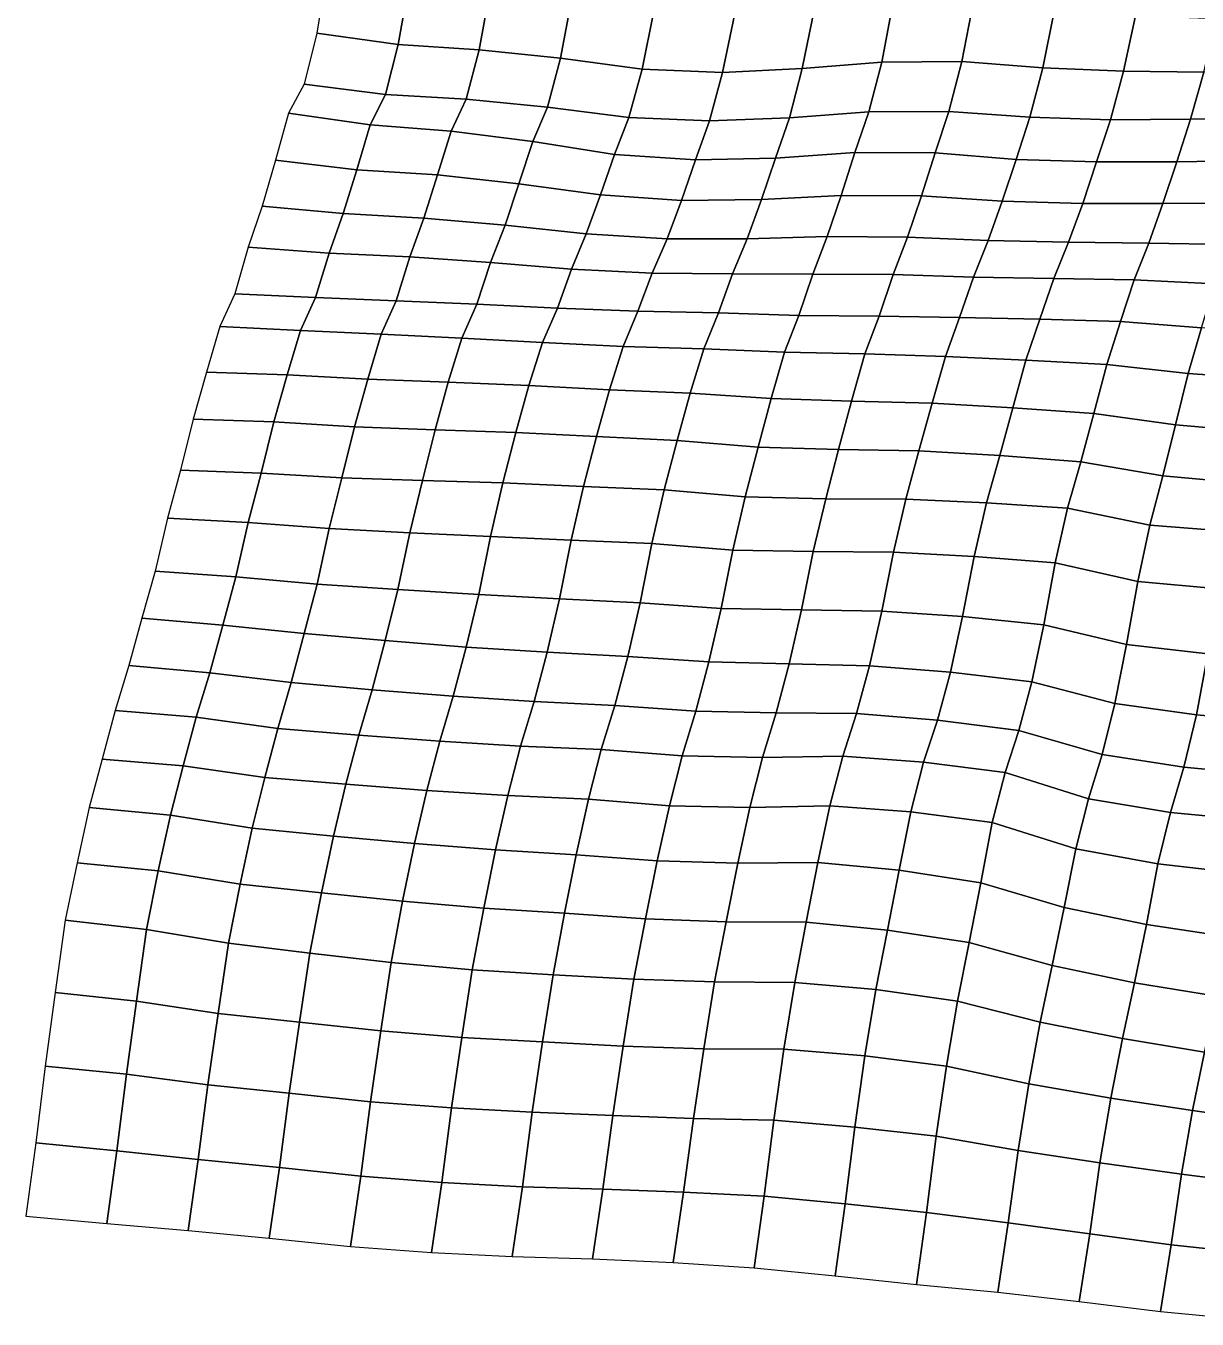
# Model space of a CAD drawing. Header units: metres. Extents: x -7.8 to 5.5, y -4.8 to 2.7.
# Drawn here: x -7.759 to -5.636, y -4.308 to -1.964 of the extents above; entities that cross this region are included whole.
import ezdxf

# ---------------------------------------------------------------- set-up
doc = ezdxf.new("R2010")
doc.units = ezdxf.units.M

msp = doc.modelspace()

# ---------------------------------------------------------------- linework, layer by layer
at = {"layer": 'C2'}
for points in [[(-7.21252, -1.85777, -9.51152), (-7.23218, -1.9771, -9.42166), (-7.08423, -1.99788, -9.41043), (-7.06406, -1.88262, -9.50394)], [(-7.06406, -1.88262, -9.50394), (-7.08423, -1.99788, -9.41043), (-6.93766, -2.00757, -9.38924), (-6.91719, -1.89473, -9.48492)], [(-6.91719, -1.89473, -9.48492), (-6.93766, -2.00757, -9.38924), (-6.79038, -2.02297, -9.37318), (-6.76953, -1.91321, -9.47162)], [(-6.76953, -1.91321, -9.47162), (-6.79038, -2.02297, -9.37318), (-6.64254, -2.04288, -9.36116), (-6.62116, -1.93729, -9.46335)], [(-6.33064, -1.93579, -9.40224), (-6.35199, -2.04161, -9.30025), (-6.20812, -2.02976, -9.25973), (-6.18718, -1.92066, -9.35876)], [(-6.18718, -1.92066, -9.35876), (-6.20812, -2.02976, -9.25973), (-6.06291, -2.02858, -9.22878), (-6.04192, -1.91991, -9.32821)], [(-6.04192, -1.91991, -9.32821), (-6.06291, -2.02858, -9.22878), (-5.91613, -2.04002, -9.20917), (-5.89465, -1.9352, -9.31205)], [(-6.62116, -1.93729, -9.46335), (-6.64254, -2.04288, -9.36116), (-6.49647, -2.04861, -9.33642), (-6.4749, -1.94456, -9.43999)], [(-6.4749, -1.94456, -9.43999), (-6.49647, -2.04861, -9.33642), (-6.35199, -2.04161, -9.30025), (-6.33064, -1.93579, -9.40224)], [(-5.89465, -1.9352, -9.31205), (-5.91613, -2.04002, -9.20917), (-5.76996, -2.04653, -9.18512), (-5.74795, -1.94599, -9.29185)], [(-5.74795, -1.94599, -9.29185), (-5.76996, -2.04653, -9.18512), (-5.62442, -2.04798, -9.15654), (-5.60195, -1.95117, -9.26661)], [(-7.23218, -1.9771, -9.42166), (-7.25516, -2.06984, -9.30794), (-7.10747, -2.08853, -9.29483), (-7.08423, -1.99788, -9.41043)], [(-7.08423, -1.99788, -9.41043), (-7.10747, -2.08853, -9.29483), (-6.96108, -2.09679, -9.27236), (-6.93766, -2.00757, -9.38924)], [(-6.93766, -2.00757, -9.38924), (-6.96108, -2.09679, -9.27236), (-6.81391, -2.11132, -9.25551), (-6.79038, -2.02297, -9.37318)], [(-6.79038, -2.02297, -9.37318), (-6.81391, -2.11132, -9.25551), (-6.66619, -2.13024, -9.24261), (-6.64254, -2.04288, -9.36116)], [(-6.35199, -2.04161, -9.30025), (-6.37538, -2.13105, -9.18357), (-6.23143, -2.11986, -9.14364), (-6.20812, -2.02976, -9.25973)], [(-6.20812, -2.02976, -9.25973), (-6.23143, -2.11986, -9.14364), (-6.08616, -2.11923, -9.11319), (-6.06291, -2.02858, -9.22878)], [(-6.06291, -2.02858, -9.22878), (-6.08616, -2.11923, -9.11319), (-5.93948, -2.1298, -9.09279), (-5.91613, -2.04002, -9.20917)], [(-6.64254, -2.04288, -9.36116), (-6.66619, -2.13024, -9.24261), (-6.52005, -2.13652, -9.21836), (-6.49647, -2.04861, -9.33642)], [(-6.49647, -2.04861, -9.33642), (-6.52005, -2.13652, -9.21836), (-6.37538, -2.13105, -9.18357), (-6.35199, -2.04161, -9.30025)], [(-5.91613, -2.04002, -9.20917), (-5.93948, -2.1298, -9.09279), (-5.79357, -2.13421, -9.06686), (-5.76996, -2.04653, -9.18512)], [(-5.76996, -2.04653, -9.18512), (-5.79357, -2.13421, -9.06686), (-5.64833, -2.13335, -9.03621), (-5.62442, -2.04798, -9.15654)], [(-5.62442, -2.04798, -9.15654), (-5.64833, -2.13335, -9.03621), (-5.50337, -2.13019, -9.00349), (-5.47918, -2.04712, -9.12589)], [(-7.25516, -2.06984, -9.30794), (-7.28316, -2.12248, -9.15822), (-7.13515, -2.1437, -9.14739), (-7.10747, -2.08853, -9.29483)], [(-7.10747, -2.08853, -9.29483), (-7.13515, -2.1437, -9.14739), (-6.98839, -2.15493, -9.12758), (-6.96108, -2.09679, -9.27236)], [(-6.96108, -2.09679, -9.27236), (-6.98839, -2.15493, -9.12758), (-6.8407, -2.17363, -9.11448), (-6.81391, -2.11132, -9.25551)], [(-7.28316, -2.12248, -9.15822), (-7.3071, -2.20752, -9.0376), (-7.15958, -2.2249, -9.02331), (-7.13515, -2.1437, -9.14739)], [(-6.81391, -2.11132, -9.25551), (-6.8407, -2.17363, -9.11448), (-6.69241, -2.19716, -9.10571), (-6.66619, -2.13024, -9.24261)], [(-6.66619, -2.13024, -9.24261), (-6.69241, -2.19716, -9.10571), (-6.54584, -2.20685, -9.08452), (-6.52005, -2.13652, -9.21836)], [(-6.52005, -2.13652, -9.21836), (-6.54584, -2.20685, -9.08452), (-6.40084, -2.20401, -9.05209), (-6.37538, -2.13105, -9.18357)], [(-6.37538, -2.13105, -9.18357), (-6.40084, -2.20401, -9.05209), (-6.25676, -2.19382, -9.01306), (-6.23143, -2.11986, -9.14364)], [(-6.23143, -2.11986, -9.14364), (-6.25676, -2.19382, -9.01306), (-6.11132, -2.1945, -8.98379), (-6.08616, -2.11923, -9.11319)], [(-6.08616, -2.11923, -9.11319), (-6.11132, -2.1945, -8.98379), (-5.96451, -2.20616, -8.96437), (-5.93948, -2.1298, -9.09279)], [(-5.93948, -2.1298, -9.09279), (-5.96451, -2.20616, -8.96437), (-5.81858, -2.2108, -8.93865), (-5.79357, -2.13421, -9.06686)], [(-5.64833, -2.13335, -9.03621), (-5.67326, -2.21049, -8.90849), (-5.52818, -2.20832, -8.87665), (-5.50337, -2.13019, -9.00349)], [(-7.13515, -2.1437, -9.14739), (-7.15958, -2.2249, -9.02331), (-7.01304, -2.23437, -9.00193), (-6.98839, -2.15493, -9.12758)], [(-6.98839, -2.15493, -9.12758), (-7.01304, -2.23437, -9.00193), (-6.86568, -2.25043, -8.98646), (-6.8407, -2.17363, -9.11448)], [(-5.79357, -2.13421, -9.06686), (-5.81858, -2.2108, -8.93865), (-5.67326, -2.21049, -8.90849), (-5.64833, -2.13335, -9.03621)], [(-6.8407, -2.17363, -9.11448), (-6.86568, -2.25043, -8.98646), (-6.71781, -2.27056, -8.97464), (-6.69241, -2.19716, -9.10571)], [(-6.69241, -2.19716, -9.10571), (-6.71781, -2.27056, -8.97464), (-6.57121, -2.28047, -8.95364), (-6.54584, -2.20685, -9.08452)], [(-6.40084, -2.20401, -9.05209), (-6.42602, -2.27917, -8.9226), (-6.28164, -2.27139, -8.88573), (-6.25676, -2.19382, -9.01306)], [(-6.25676, -2.19382, -9.01306), (-6.28164, -2.27139, -8.88573), (-6.13618, -2.2723, -8.85665), (-6.11132, -2.1945, -8.98379)], [(-6.11132, -2.1945, -8.98379), (-6.13618, -2.2723, -8.85665), (-5.98961, -2.28198, -8.83546), (-5.96451, -2.20616, -8.96437)], [(-7.3071, -2.20752, -9.0376), (-7.33121, -2.29125, -8.91579), (-7.18421, -2.30446, -8.89776), (-7.15958, -2.2249, -9.02331)], [(-7.15958, -2.2249, -9.02331), (-7.18421, -2.30446, -8.89776), (-7.0378, -2.31294, -8.87548), (-7.01304, -2.23437, -9.00193)], [(-6.54584, -2.20685, -9.08452), (-6.57121, -2.28047, -8.95364), (-6.42602, -2.27917, -8.9226), (-6.40084, -2.20401, -9.05209)], [(-5.96451, -2.20616, -8.96437), (-5.98961, -2.28198, -8.83546), (-5.84376, -2.28596, -8.80915), (-5.81858, -2.2108, -8.93865)], [(-5.81858, -2.2108, -8.93865), (-5.84376, -2.28596, -8.80915), (-5.69839, -2.28609, -8.77938), (-5.67326, -2.21049, -8.90849)], [(-5.67326, -2.21049, -8.90849), (-5.69839, -2.28609, -8.77938), (-5.55314, -2.28524, -8.74873), (-5.52818, -2.20832, -8.87665)], [(-7.01304, -2.23437, -9.00193), (-7.0378, -2.31294, -8.87548), (-6.89086, -2.32559, -8.85696), (-6.86568, -2.25043, -8.98646)], [(-6.86568, -2.25043, -8.98646), (-6.89086, -2.32559, -8.85696), (-6.74355, -2.34122, -8.84109), (-6.71781, -2.27056, -8.97464)], [(-6.71781, -2.27056, -8.97464), (-6.74355, -2.34122, -8.84109), (-6.59711, -2.34992, -8.81902), (-6.57121, -2.28047, -8.95364)], [(-6.42602, -2.27917, -8.9226), (-6.4517, -2.35038, -8.78955), (-6.30691, -2.3459, -8.75564), (-6.28164, -2.27139, -8.88573)], [(-6.28164, -2.27139, -8.88573), (-6.30691, -2.3459, -8.75564), (-6.16143, -2.34691, -8.72666), (-6.13618, -2.2723, -8.85665)], [(-6.13618, -2.2723, -8.85665), (-6.16143, -2.34691, -8.72666), (-6.01526, -2.35341, -8.70261), (-5.98961, -2.28198, -8.83546)], [(-7.33121, -2.29125, -8.91579), (-7.35651, -2.36554, -8.7855), (-7.20986, -2.37588, -8.76491), (-7.18421, -2.30446, -8.89776)], [(-6.57121, -2.28047, -8.95364), (-6.59711, -2.34992, -8.81902), (-6.4517, -2.35038, -8.78955), (-6.42602, -2.27917, -8.9226)], [(-5.98961, -2.28198, -8.83546), (-6.01526, -2.35341, -8.70261), (-5.86952, -2.35651, -8.67551), (-5.84376, -2.28596, -8.80915)], [(-5.84376, -2.28596, -8.80915), (-5.86952, -2.35651, -8.67551), (-5.72401, -2.35774, -8.64673), (-5.69839, -2.28609, -8.77938)], [(-5.69839, -2.28609, -8.77938), (-5.72401, -2.35774, -8.64673), (-5.57832, -2.3604, -8.61923), (-5.55314, -2.28524, -8.74873)], [(-7.18421, -2.30446, -8.89776), (-7.20986, -2.37588, -8.76491), (-7.06361, -2.38305, -8.74145), (-7.0378, -2.31294, -8.87548)], [(-7.0378, -2.31294, -8.87548), (-7.06361, -2.38305, -8.74145), (-6.91698, -2.39329, -8.72075), (-6.89086, -2.32559, -8.85696)], [(-6.89086, -2.32559, -8.85696), (-6.91698, -2.39329, -8.72075), (-6.77012, -2.40528, -8.70164), (-6.74355, -2.34122, -8.84109)], [(-6.74355, -2.34122, -8.84109), (-6.77012, -2.40528, -8.70164), (-6.62391, -2.41212, -8.67788), (-6.59711, -2.34992, -8.81902)], [(-7.35651, -2.36554, -8.7855), (-7.38053, -2.44992, -8.66429), (-7.23437, -2.45643, -8.64024), (-7.20986, -2.37588, -8.76491)], [(-6.59711, -2.34992, -8.81902), (-6.62391, -2.41212, -8.67788), (-6.47834, -2.41389, -8.6496), (-6.4517, -2.35038, -8.78955)], [(-6.4517, -2.35038, -8.78955), (-6.47834, -2.41389, -8.6496), (-6.33298, -2.41392, -8.61973), (-6.30691, -2.3459, -8.75564)], [(-6.30691, -2.3459, -8.75564), (-6.33298, -2.41392, -8.61973), (-6.18749, -2.41504, -8.59085), (-6.16143, -2.34691, -8.72666)], [(-6.16143, -2.34691, -8.72666), (-6.18749, -2.41504, -8.59085), (-6.04155, -2.41967, -8.56513), (-6.01526, -2.35341, -8.70261)], [(-6.01526, -2.35341, -8.70261), (-6.04155, -2.41967, -8.56513), (-5.89588, -2.42222, -8.53753), (-5.86952, -2.35651, -8.67551)], [(-5.86952, -2.35651, -8.67551), (-5.89588, -2.42222, -8.53753), (-5.75028, -2.42422, -8.50944), (-5.72401, -2.35774, -8.64673)], [(-5.72401, -2.35774, -8.64673), (-5.75028, -2.42422, -8.50944), (-5.60401, -2.43149, -8.48608), (-5.57832, -2.3604, -8.61923)], [(-7.20986, -2.37588, -8.76491), (-7.23437, -2.45643, -8.64024), (-7.08828, -2.46227, -8.6156), (-7.06361, -2.38305, -8.74145)], [(-7.06361, -2.38305, -8.74145), (-7.08828, -2.46227, -8.6156), (-6.94213, -2.46867, -8.59145), (-6.91698, -2.39329, -8.72075)], [(-6.91698, -2.39329, -8.72075), (-6.94213, -2.46867, -8.59145), (-6.79589, -2.47572, -8.5679), (-6.77012, -2.40528, -8.70164)], [(-6.77012, -2.40528, -8.70164), (-6.79589, -2.47572, -8.5679), (-6.64984, -2.48134, -8.54306), (-6.62391, -2.41212, -8.67788)], [(-6.62391, -2.41212, -8.67788), (-6.64984, -2.48134, -8.54306), (-6.5041, -2.48444, -8.51596), (-6.47834, -2.41389, -8.6496)], [(-6.47834, -2.41389, -8.6496), (-6.5041, -2.48444, -8.51596), (-6.35819, -2.48886, -8.49004), (-6.33298, -2.41392, -8.61973)], [(-6.33298, -2.41392, -8.61973), (-6.35819, -2.48886, -8.49004), (-6.21265, -2.49031, -8.46145), (-6.18749, -2.41504, -8.59085)], [(-6.18749, -2.41504, -8.59085), (-6.21265, -2.49031, -8.46145), (-6.067, -2.49275, -8.43376), (-6.04155, -2.41967, -8.56513)], [(-6.04155, -2.41967, -8.56513), (-6.067, -2.49275, -8.43376), (-5.92124, -2.49595, -8.40675), (-5.89588, -2.42222, -8.53753)], [(-5.89588, -2.42222, -8.53753), (-5.92124, -2.49595, -8.40675), (-5.77536, -2.50015, -8.38063), (-5.75028, -2.42422, -8.50944)], [(-5.75028, -2.42422, -8.50944), (-5.77536, -2.50015, -8.38063), (-5.62858, -2.5116, -8.36102), (-5.60401, -2.43149, -8.48608)], [(-7.38053, -2.44992, -8.66429), (-7.40768, -2.50938, -8.52069), (-7.26146, -2.51632, -8.49703), (-7.23437, -2.45643, -8.64024)], [(-7.23437, -2.45643, -8.64024), (-7.26146, -2.51632, -8.49703), (-7.11524, -2.52326, -8.47338), (-7.08828, -2.46227, -8.6156)], [(-7.08828, -2.46227, -8.6156), (-7.11524, -2.52326, -8.47338), (-6.969, -2.53031, -8.44983), (-6.94213, -2.46867, -8.59145)], [(-6.94213, -2.46867, -8.59145), (-6.969, -2.53031, -8.44983), (-6.82267, -2.53814, -8.42696), (-6.79589, -2.47572, -8.5679)], [(-6.79589, -2.47572, -8.5679), (-6.82267, -2.53814, -8.42696), (-6.67643, -2.54519, -8.40341), (-6.64984, -2.48134, -8.54306)], [(-6.64984, -2.48134, -8.54306), (-6.67643, -2.54519, -8.40341), (-6.5305, -2.54982, -8.37768), (-6.5041, -2.48444, -8.51596)], [(-6.5041, -2.48444, -8.51596), (-6.5305, -2.54982, -8.37768), (-6.38442, -2.55567, -8.35304), (-6.35819, -2.48886, -8.49004)], [(-6.35819, -2.48886, -8.49004), (-6.38442, -2.55567, -8.35304), (-6.23866, -2.55888, -8.32604), (-6.21265, -2.49031, -8.46145)], [(-6.21265, -2.49031, -8.46145), (-6.23866, -2.55888, -8.32604), (-6.09274, -2.5634, -8.30021), (-6.067, -2.49275, -8.43376)], [(-6.067, -2.49275, -8.43376), (-6.09274, -2.5634, -8.30021), (-5.94656, -2.57002, -8.27626), (-5.92124, -2.49595, -8.40675)], [(-5.92124, -2.49595, -8.40675), (-5.94656, -2.57002, -8.27626), (-5.80022, -2.57795, -8.2535), (-5.77536, -2.50015, -8.38063)], [(-5.77536, -2.50015, -8.38063), (-5.80022, -2.57795, -8.2535), (-5.65283, -2.59423, -8.23823), (-5.62858, -2.5116, -8.36102)], [(-7.40768, -2.50938, -8.52069), (-7.43197, -2.59168, -8.3976), (-7.28595, -2.59697, -8.37247), (-7.26146, -2.51632, -8.49703)], [(-7.26146, -2.51632, -8.49703), (-7.28595, -2.59697, -8.37247), (-7.13965, -2.60457, -8.3494), (-7.11524, -2.52326, -8.47338)], [(-7.11524, -2.52326, -8.47338), (-7.13965, -2.60457, -8.3494), (-6.99359, -2.6102, -8.32457), (-6.969, -2.53031, -8.44983)], [(-6.969, -2.53031, -8.44983), (-6.99359, -2.6102, -8.32457), (-6.84751, -2.61604, -8.29993), (-6.82267, -2.53814, -8.42696)], [(-5.62858, -2.5116, -8.36102), (-5.65283, -2.59423, -8.23823), (-5.50615, -2.6048, -8.21783), (-5.48242, -2.51799, -8.33687)], [(-6.82267, -2.53814, -8.42696), (-6.84751, -2.61604, -8.29993), (-6.7012, -2.62365, -8.27687), (-6.67643, -2.54519, -8.40341)], [(-6.67643, -2.54519, -8.40341), (-6.7012, -2.62365, -8.27687), (-6.55504, -2.63015, -8.25282), (-6.5305, -2.54982, -8.37768)], [(-6.5305, -2.54982, -8.37768), (-6.55504, -2.63015, -8.25282), (-6.40848, -2.63973, -8.23153), (-6.38442, -2.55567, -8.35304)], [(-6.38442, -2.55567, -8.35304), (-6.40848, -2.63973, -8.23153), (-6.26258, -2.64415, -8.20561), (-6.23866, -2.55888, -8.32604)], [(-6.23866, -2.55888, -8.32604), (-6.26258, -2.64415, -8.20561), (-6.11674, -2.64801, -8.17919), (-6.09274, -2.5634, -8.30021)], [(-6.09274, -2.5634, -8.30021), (-6.11674, -2.64801, -8.17919), (-5.97035, -2.65627, -8.15672), (-5.94656, -2.57002, -8.27626)], [(-5.94656, -2.57002, -8.27626), (-5.97035, -2.65627, -8.15672), (-5.82369, -2.66673, -8.13623), (-5.80022, -2.57795, -8.2535)], [(-5.80022, -2.57795, -8.2535), (-5.82369, -2.66673, -8.13623), (-5.67574, -2.68752, -8.125), (-5.65283, -2.59423, -8.23823)], [(-7.43197, -2.59168, -8.3976), (-7.45589, -2.67695, -8.27717), (-7.30988, -2.68213, -8.25194), (-7.28595, -2.59697, -8.37247)], [(-7.28595, -2.59697, -8.37247), (-7.30988, -2.68213, -8.25194), (-7.16344, -2.69083, -8.22986), (-7.13965, -2.60457, -8.3494)], [(-5.65283, -2.59423, -8.23823), (-5.67574, -2.68752, -8.125), (-5.5288, -2.70017, -8.10647), (-5.50615, -2.6048, -8.21783)], [(-7.13965, -2.60457, -8.3494), (-7.16344, -2.69083, -8.22986), (-7.01743, -2.69613, -8.20473), (-6.99359, -2.6102, -8.32457)], [(-6.99359, -2.6102, -8.32457), (-7.01743, -2.69613, -8.20473), (-6.87145, -2.70109, -8.1793), (-6.84751, -2.61604, -8.29993)], [(-6.84751, -2.61604, -8.29993), (-6.87145, -2.70109, -8.1793), (-6.72516, -2.70858, -8.15614), (-6.7012, -2.62365, -8.27687)], [(-6.7012, -2.62365, -8.27687), (-6.72516, -2.70858, -8.15614), (-6.57893, -2.71564, -8.13259), (-6.55504, -2.63015, -8.25282)], [(-6.55504, -2.63015, -8.25282), (-6.57893, -2.71564, -8.13259), (-6.43207, -2.72763, -8.11347), (-6.40848, -2.63973, -8.23153)], [(-6.40848, -2.63973, -8.23153), (-6.43207, -2.72763, -8.11347), (-6.28617, -2.73205, -8.08755), (-6.26258, -2.64415, -8.20561)], [(-6.26258, -2.64415, -8.20561), (-6.28617, -2.73205, -8.08755), (-6.14054, -2.73427, -8.05965), (-6.11674, -2.64801, -8.17919)], [(-6.11674, -2.64801, -8.17919), (-6.14054, -2.73427, -8.05965), (-5.99413, -2.74264, -8.03728), (-5.97035, -2.65627, -8.15672)], [(-5.97035, -2.65627, -8.15672), (-5.99413, -2.74264, -8.03728), (-5.84731, -2.75442, -8.01797), (-5.82369, -2.66673, -8.13623)], [(-5.82369, -2.66673, -8.13623), (-5.84731, -2.75442, -8.01797), (-5.69875, -2.78004, -8.01108), (-5.67574, -2.68752, -8.125)], [(-7.45589, -2.67695, -8.27717), (-7.47886, -2.76979, -8.16355), (-7.33287, -2.77487, -8.13822), (-7.30988, -2.68213, -8.25194)], [(-7.30988, -2.68213, -8.25194), (-7.33287, -2.77487, -8.13822), (-7.18643, -2.78357, -8.11614), (-7.16344, -2.69083, -8.22986)], [(-7.16344, -2.69083, -8.22986), (-7.18643, -2.78357, -8.11614), (-7.04047, -2.78843, -8.09061), (-7.01743, -2.69613, -8.20473)], [(-5.67574, -2.68752, -8.125), (-5.69875, -2.78004, -8.01108), (-5.55175, -2.79324, -7.99304), (-5.5288, -2.70017, -8.10647)], [(-7.01743, -2.69613, -8.20473), (-7.04047, -2.78843, -8.09061), (-6.89457, -2.79273, -8.06459), (-6.87145, -2.70109, -8.1793)], [(-6.87145, -2.70109, -8.1793), (-6.89457, -2.79273, -8.06459), (-6.74846, -2.7988, -8.04015), (-6.72516, -2.70858, -8.15614)], [(-6.72516, -2.70858, -8.15614), (-6.74846, -2.7988, -8.04015), (-6.60235, -2.80486, -8.01571), (-6.57893, -2.71564, -8.13259)], [(-6.57893, -2.71564, -8.13259), (-6.60235, -2.80486, -8.01571), (-6.45536, -2.81795, -7.99758), (-6.43207, -2.72763, -8.11347)], [(-6.43207, -2.72763, -8.11347), (-6.45536, -2.81795, -7.99758), (-6.3096, -2.82116, -7.97057), (-6.28617, -2.73205, -8.08755)], [(-6.28617, -2.73205, -8.08755), (-6.3096, -2.82116, -7.97057), (-6.16416, -2.82184, -7.9413), (-6.14054, -2.73427, -8.05965)], [(-6.14054, -2.73427, -8.05965), (-6.16416, -2.82184, -7.9413), (-6.01797, -2.82857, -7.91745), (-5.99413, -2.74264, -8.03728)], [(-5.99413, -2.74264, -8.03728), (-6.01797, -2.82857, -7.91745), (-5.87136, -2.83859, -7.89655), (-5.84731, -2.75442, -8.01797)], [(-5.84731, -2.75442, -8.01797), (-5.87136, -2.83859, -7.89655), (-5.72217, -2.86926, -7.8942), (-5.69875, -2.78004, -8.01108)], [(-7.47886, -2.76979, -8.16355), (-7.50258, -2.8566, -8.0445), (-7.35625, -2.86442, -8.02163), (-7.33287, -2.77487, -8.13822)], [(-7.33287, -2.77487, -8.13822), (-7.35625, -2.86442, -8.02163), (-7.20953, -2.87532, -8.00153), (-7.18643, -2.78357, -8.11614)], [(-7.18643, -2.78357, -8.11614), (-7.20953, -2.87532, -8.00153), (-7.06323, -2.88292, -7.97847), (-7.04047, -2.78843, -8.09061)], [(-7.04047, -2.78843, -8.09061), (-7.06323, -2.88292, -7.97847), (-6.91702, -2.88975, -7.95472), (-6.89457, -2.79273, -8.06459)], [(-5.69875, -2.78004, -8.01108), (-5.72217, -2.86926, -7.8942), (-5.57537, -2.88082, -7.87469), (-5.55175, -2.79324, -7.99304)], [(-6.89457, -2.79273, -8.06459), (-6.91702, -2.88975, -7.95472), (-6.77084, -2.89637, -7.93077), (-6.74846, -2.7988, -8.04015)], [(-6.74846, -2.7988, -8.04015), (-6.77084, -2.89637, -7.93077), (-6.62471, -2.90254, -7.90642), (-6.60235, -2.80486, -8.01571)], [(-6.60235, -2.80486, -8.01571), (-6.62471, -2.90254, -7.90642), (-6.47783, -2.91476, -7.8875), (-6.45536, -2.81795, -7.99758)], [(-6.45536, -2.81795, -7.99758), (-6.47783, -2.91476, -7.8875), (-6.33217, -2.9172, -7.85981), (-6.3096, -2.82116, -7.97057)], [(-6.3096, -2.82116, -7.97057), (-6.33217, -2.9172, -7.85981), (-6.18668, -2.91832, -7.83093), (-6.16416, -2.82184, -7.9413)], [(-6.16416, -2.82184, -7.9413), (-6.18668, -2.91832, -7.83093), (-6.04039, -2.92581, -7.80777), (-6.01797, -2.82857, -7.91745)], [(-6.01797, -2.82857, -7.91745), (-6.04039, -2.92581, -7.80777), (-5.89359, -2.93737, -7.78825), (-5.87136, -2.83859, -7.89655)], [(-7.50258, -2.8566, -8.0445), (-7.52514, -2.95274, -7.93383), (-7.37855, -2.96265, -7.91284), (-7.35625, -2.86442, -8.02163)], [(-5.87136, -2.83859, -7.89655), (-5.89359, -2.93737, -7.78825), (-5.74399, -2.97133, -7.78886), (-5.72217, -2.86926, -7.8942)], [(-7.35625, -2.86442, -8.02163), (-7.37855, -2.96265, -7.91284), (-7.23154, -2.97586, -7.89481), (-7.20953, -2.87532, -8.00153)], [(-7.20953, -2.87532, -8.00153), (-7.23154, -2.97586, -7.89481), (-7.08496, -2.98566, -7.87372), (-7.06323, -2.88292, -7.97847)], [(-7.06323, -2.88292, -7.97847), (-7.08496, -2.98566, -7.87372), (-6.93849, -2.99458, -7.85184), (-6.91702, -2.88975, -7.95472)], [(-5.72217, -2.86926, -7.8942), (-5.74399, -2.97133, -7.78886), (-5.597, -2.98443, -7.77072), (-5.57537, -2.88082, -7.87469)], [(-6.91702, -2.88975, -7.95472), (-6.93849, -2.99458, -7.85184), (-6.79213, -3.00262, -7.82917), (-6.77084, -2.89637, -7.93077)], [(-6.77084, -2.89637, -7.93077), (-6.79213, -3.00262, -7.82917), (-6.6459, -3.00967, -7.80562), (-6.62471, -2.90254, -7.90642)], [(-6.62471, -2.90254, -7.90642), (-6.6459, -3.00967, -7.80562), (-6.49922, -3.02024, -7.78522), (-6.47783, -2.91476, -7.8875)], [(-6.47783, -2.91476, -7.8875), (-6.49922, -3.02024, -7.78522), (-6.35354, -3.0229, -7.75772), (-6.33217, -2.9172, -7.85981)], [(-6.33217, -2.9172, -7.85981), (-6.35354, -3.0229, -7.75772), (-6.2079, -3.02512, -7.72982), (-6.18668, -2.91832, -7.83093)], [(-6.18668, -2.91832, -7.83093), (-6.2079, -3.02512, -7.72982), (-6.06134, -3.03481, -7.70864), (-6.04039, -2.92581, -7.80777)], [(-6.04039, -2.92581, -7.80777), (-6.06134, -3.03481, -7.70864), (-5.9141, -3.04988, -7.69228), (-5.89359, -2.93737, -7.78825)], [(-7.52514, -2.95274, -7.93383), (-7.5491, -3.03768, -7.81311), (-7.40217, -3.05023, -7.79448), (-7.37855, -2.96265, -7.91284)], [(-5.89359, -2.93737, -7.78825), (-5.9141, -3.04988, -7.69228), (-5.76427, -3.08572, -7.69456), (-5.74399, -2.97133, -7.78886)], [(-7.37855, -2.96265, -7.91284), (-7.40217, -3.05023, -7.79448), (-7.25487, -3.06585, -7.77862), (-7.23154, -2.97586, -7.89481)], [(-7.23154, -2.97586, -7.89481), (-7.25487, -3.06585, -7.77862), (-7.10794, -3.0784, -7.76), (-7.08496, -2.98566, -7.87372)], [(-5.74399, -2.97133, -7.78886), (-5.76427, -3.08572, -7.69456), (-5.61681, -3.10255, -7.67978), (-5.597, -2.98443, -7.77072)], [(-7.08496, -2.98566, -7.87372), (-7.10794, -3.0784, -7.76), (-6.9611, -3.09028, -7.74078), (-6.93849, -2.99458, -7.85184)], [(-6.93849, -2.99458, -7.85184), (-6.9611, -3.09028, -7.74078), (-6.81458, -3.09964, -7.71929), (-6.79213, -3.00262, -7.82917)], [(-6.79213, -3.00262, -7.82917), (-6.81458, -3.09964, -7.71929), (-6.6683, -3.10702, -7.69603), (-6.6459, -3.00967, -7.80562)], [(-6.6459, -3.00967, -7.80562), (-6.6683, -3.10702, -7.69603), (-6.5217, -3.11704, -7.67514), (-6.49922, -3.02024, -7.78522)], [(-6.49922, -3.02024, -7.78522), (-6.5217, -3.11704, -7.67514), (-6.37593, -3.12036, -7.64823), (-6.35354, -3.0229, -7.75772)], [(-6.35354, -3.0229, -7.75772), (-6.37593, -3.12036, -7.64823), (-6.2301, -3.12412, -7.62172), (-6.2079, -3.02512, -7.72982)], [(-7.5491, -3.03768, -7.81311), (-7.57295, -3.1235, -7.69317), (-7.42594, -3.1367, -7.67514), (-7.40217, -3.05023, -7.79448)], [(-6.2079, -3.02512, -7.72982), (-6.2301, -3.12412, -7.62172), (-6.08329, -3.13578, -7.60231), (-6.06134, -3.03481, -7.70864)], [(-6.06134, -3.03481, -7.70864), (-6.08329, -3.13578, -7.60231), (-5.93575, -3.15327, -7.58812), (-5.9141, -3.04988, -7.69228)], [(-7.40217, -3.05023, -7.79448), (-7.42594, -3.1367, -7.67514), (-7.27839, -3.1543, -7.66105), (-7.25487, -3.06585, -7.77862)], [(-7.25487, -3.06585, -7.77862), (-7.27839, -3.1543, -7.66105), (-7.13139, -3.1674, -7.64292), (-7.10794, -3.0784, -7.76)], [(-5.9141, -3.04988, -7.69228), (-5.93575, -3.15327, -7.58812), (-5.78553, -3.19219, -7.59316), (-5.76427, -3.08572, -7.69456)], [(-7.10794, -3.0784, -7.76), (-7.13139, -3.1674, -7.64292), (-6.98454, -3.17939, -7.6238), (-6.9611, -3.09028, -7.74078)], [(-6.9611, -3.09028, -7.74078), (-6.98454, -3.17939, -7.6238), (-6.83803, -3.18864, -7.60222), (-6.81458, -3.09964, -7.71929)], [(-5.76427, -3.08572, -7.69456), (-5.78553, -3.19219, -7.59316), (-5.63759, -3.21286, -7.58183), (-5.61681, -3.10255, -7.67978)], [(-6.81458, -3.09964, -7.71929), (-6.83803, -3.18864, -7.60222), (-6.69177, -3.19592, -7.57886), (-6.6683, -3.10702, -7.69603)], [(-6.6683, -3.10702, -7.69603), (-6.69177, -3.19592, -7.57886), (-6.54509, -3.20649, -7.55846), (-6.5217, -3.11704, -7.67514)], [(-6.5217, -3.11704, -7.67514), (-6.54509, -3.20649, -7.55846), (-6.39941, -3.20914, -7.53096), (-6.37593, -3.12036, -7.64823)], [(-5.61681, -3.10255, -7.67978), (-5.63759, -3.21286, -7.58183), (-5.49055, -3.2264, -7.56409), (-5.47021, -3.11245, -7.65879)], [(-7.57295, -3.1235, -7.69317), (-7.59732, -3.20514, -7.56949), (-7.45042, -3.21747, -7.55067), (-7.42594, -3.1367, -7.67514)], [(-7.42594, -3.1367, -7.67514), (-7.45042, -3.21747, -7.55067), (-7.30256, -3.23748, -7.53875), (-7.27839, -3.1543, -7.66105)], [(-6.37593, -3.12036, -7.64823), (-6.39941, -3.20914, -7.53096), (-6.25384, -3.21081, -7.50258), (-6.2301, -3.12412, -7.62172)], [(-6.2301, -3.12412, -7.62172), (-6.25384, -3.21081, -7.50258), (-6.10704, -3.22237, -7.48306), (-6.08329, -3.13578, -7.60231)], [(-6.08329, -3.13578, -7.60231), (-6.10704, -3.22237, -7.48306), (-5.95934, -3.24118, -7.47006), (-5.93575, -3.15327, -7.58812)], [(-7.27839, -3.1543, -7.66105), (-7.30256, -3.23748, -7.53875), (-7.15568, -3.2497, -7.51983), (-7.13139, -3.1674, -7.64292)], [(-5.93575, -3.15327, -7.58812), (-5.95934, -3.24118, -7.47006), (-5.80854, -3.2847, -7.47924), (-5.78553, -3.19219, -7.59316)], [(-7.13139, -3.1674, -7.64292), (-7.15568, -3.2497, -7.51983), (-7.00893, -3.26093, -7.50002), (-6.98454, -3.17939, -7.6238)], [(-6.98454, -3.17939, -7.6238), (-7.00893, -3.26093, -7.50002), (-6.8625, -3.26952, -7.47785), (-6.83803, -3.18864, -7.60222)], [(-7.59732, -3.20514, -7.56949), (-7.62088, -3.29327, -7.45163), (-7.47401, -3.30537, -7.43261), (-7.45042, -3.21747, -7.55067)], [(-6.83803, -3.18864, -7.60222), (-6.8625, -3.26952, -7.47785), (-6.71634, -3.27591, -7.4537), (-6.69177, -3.19592, -7.57886)], [(-6.69177, -3.19592, -7.57886), (-6.71634, -3.27591, -7.4537), (-6.56953, -3.28758, -7.43429), (-6.54509, -3.20649, -7.55846)], [(-6.54509, -3.20649, -7.55846), (-6.56953, -3.28758, -7.43429), (-6.42385, -3.29024, -7.40679), (-6.39941, -3.20914, -7.53096)], [(-6.39941, -3.20914, -7.53096), (-6.42385, -3.29024, -7.40679), (-6.27876, -3.28806, -7.37495), (-6.25384, -3.21081, -7.50258)], [(-6.25384, -3.21081, -7.50258), (-6.27876, -3.28806, -7.37495), (-6.13205, -3.29896, -7.35485), (-6.10704, -3.22237, -7.48306)], [(-5.78553, -3.19219, -7.59316), (-5.80854, -3.2847, -7.47924), (-5.6603, -3.3078, -7.47008), (-5.63759, -3.21286, -7.58183)], [(-7.45042, -3.21747, -7.55067), (-7.47401, -3.30537, -7.43261), (-7.32602, -3.32649, -7.42168), (-7.30256, -3.23748, -7.53875)], [(-6.10704, -3.22237, -7.48306), (-6.13205, -3.29896, -7.35485), (-5.98436, -3.31766, -7.34174), (-5.95934, -3.24118, -7.47006)], [(-5.63759, -3.21286, -7.58183), (-5.6603, -3.3078, -7.47008), (-5.51319, -3.32188, -7.45283), (-5.49055, -3.2264, -7.56409)], [(-7.30256, -3.23748, -7.53875), (-7.32602, -3.32649, -7.42168), (-7.17912, -3.33881, -7.40285), (-7.15568, -3.2497, -7.51983)], [(-7.15568, -3.2497, -7.51983), (-7.17912, -3.33881, -7.40285), (-7.03238, -3.34993, -7.38295), (-7.00893, -3.26093, -7.50002)], [(-5.95934, -3.24118, -7.47006), (-5.98436, -3.31766, -7.34174), (-5.83305, -3.36525, -7.35457), (-5.80854, -3.2847, -7.47924)], [(-7.00893, -3.26093, -7.50002), (-7.03238, -3.34993, -7.38295), (-6.88587, -3.35918, -7.36136), (-6.8625, -3.26952, -7.47785)], [(-6.8625, -3.26952, -7.47785), (-6.88587, -3.35918, -7.36136), (-6.73964, -3.36612, -7.33771), (-6.71634, -3.27591, -7.4537)], [(-6.71634, -3.27591, -7.4537), (-6.73964, -3.36612, -7.33771), (-6.59282, -3.3779, -7.31839), (-6.56953, -3.28758, -7.43429)], [(-7.62088, -3.29327, -7.45163), (-7.64452, -3.38073, -7.33317), (-7.49742, -3.3947, -7.31583), (-7.47401, -3.30537, -7.43261)], [(-7.47401, -3.30537, -7.43261), (-7.49742, -3.3947, -7.31583), (-7.34914, -3.41813, -7.30697), (-7.32602, -3.32649, -7.42168)], [(-6.56953, -3.28758, -7.43429), (-6.59282, -3.3779, -7.31839), (-6.44712, -3.38067, -7.29099), (-6.42385, -3.29024, -7.40679)], [(-6.42385, -3.29024, -7.40679), (-6.44712, -3.38067, -7.29099), (-6.30213, -3.37772, -7.25847), (-6.27876, -3.28806, -7.37495)], [(-6.27876, -3.28806, -7.37495), (-6.30213, -3.37772, -7.25847), (-6.15536, -3.38906, -7.23876), (-6.13205, -3.29896, -7.35485)], [(-6.13205, -3.29896, -7.35485), (-6.15536, -3.38906, -7.23876), (-6.00759, -3.40842, -7.22625), (-5.98436, -3.31766, -7.34174)], [(-5.80854, -3.2847, -7.47924), (-5.83305, -3.36525, -7.35457), (-5.68463, -3.38977, -7.34669), (-5.6603, -3.3078, -7.47008)], [(-7.32602, -3.32649, -7.42168), (-7.34914, -3.41813, -7.30697), (-7.20197, -3.43265, -7.29012), (-7.17912, -3.33881, -7.40285)], [(-5.98436, -3.31766, -7.34174), (-6.00759, -3.40842, -7.22625), (-5.85629, -3.4559, -7.23898), (-5.83305, -3.36525, -7.35457)], [(-5.6603, -3.3078, -7.47008), (-5.68463, -3.38977, -7.34669), (-5.53754, -3.40363, -7.32925), (-5.51319, -3.32188, -7.45283)], [(-7.17912, -3.33881, -7.40285), (-7.20197, -3.43265, -7.29012), (-7.05495, -3.44596, -7.27218), (-7.03238, -3.34993, -7.38295)], [(-7.03238, -3.34993, -7.38295), (-7.05495, -3.44596, -7.27218), (-6.90811, -3.45785, -7.25296), (-6.88587, -3.35918, -7.36136)], [(-6.88587, -3.35918, -7.36136), (-6.90811, -3.45785, -7.25296), (-6.76164, -3.46677, -7.23109), (-6.73964, -3.36612, -7.33771)], [(-6.73964, -3.36612, -7.33771), (-6.76164, -3.46677, -7.23109), (-6.61491, -3.47778, -7.21108), (-6.59282, -3.3779, -7.31839)], [(-5.83305, -3.36525, -7.35457), (-5.85629, -3.4559, -7.23898), (-5.70756, -3.48295, -7.23337), (-5.68463, -3.38977, -7.34669)], [(-7.64452, -3.38073, -7.33317), (-7.66656, -3.48105, -7.22625), (-7.51934, -3.4959, -7.2097), (-7.49742, -3.3947, -7.31583)], [(-7.49742, -3.3947, -7.31583), (-7.51934, -3.4959, -7.2097), (-7.37098, -3.51998, -7.20143), (-7.34914, -3.41813, -7.30697)], [(-6.59282, -3.3779, -7.31839), (-6.61491, -3.47778, -7.21108), (-6.46902, -3.48209, -7.18506), (-6.44712, -3.38067, -7.29099)], [(-6.44712, -3.38067, -7.29099), (-6.46902, -3.48209, -7.18506), (-6.32381, -3.4809, -7.15411), (-6.30213, -3.37772, -7.25847)], [(-6.30213, -3.37772, -7.25847), (-6.32381, -3.4809, -7.15411), (-6.17672, -3.49476, -7.13667), (-6.15536, -3.38906, -7.23876)], [(-6.15536, -3.38906, -7.23876), (-6.17672, -3.49476, -7.13667), (-6.02851, -3.51764, -7.12731), (-6.00759, -3.40842, -7.22625)], [(-5.68463, -3.38977, -7.34669), (-5.70756, -3.48295, -7.23337), (-5.5601, -3.49978, -7.21859), (-5.53754, -3.40363, -7.32925)], [(-7.34914, -3.41813, -7.30697), (-7.37098, -3.51998, -7.20143), (-7.22364, -3.53582, -7.18576), (-7.20197, -3.43265, -7.29012)], [(-6.00759, -3.40842, -7.22625), (-6.02851, -3.51764, -7.12731), (-5.87755, -3.56248, -7.13768), (-5.85629, -3.4559, -7.23898)], [(-7.20197, -3.43265, -7.29012), (-7.22364, -3.53582, -7.18576), (-7.07645, -3.55057, -7.16911), (-7.05495, -3.44596, -7.27218)], [(-7.05495, -3.44596, -7.27218), (-7.07645, -3.55057, -7.16911), (-6.92951, -3.56322, -7.15058), (-6.90811, -3.45785, -7.25296)], [(-6.90811, -3.45785, -7.25296), (-6.92951, -3.56322, -7.15058), (-6.78297, -3.57269, -7.1292), (-6.76164, -3.46677, -7.23109)], [(-6.76164, -3.46677, -7.23109), (-6.78297, -3.57269, -7.1292), (-6.63632, -3.58304, -7.1086), (-6.61491, -3.47778, -7.21108)], [(-5.85629, -3.4559, -7.23898), (-5.87755, -3.56248, -7.13768), (-5.72836, -3.59315, -7.13532), (-5.70756, -3.48295, -7.23337)], [(-7.66656, -3.48105, -7.22625), (-7.68811, -3.58521, -7.12279), (-7.54064, -3.60215, -7.1081), (-7.51934, -3.4959, -7.2097)], [(-6.61491, -3.47778, -7.21108), (-6.63632, -3.58304, -7.1086), (-6.49029, -3.58845, -7.08356), (-6.46902, -3.48209, -7.18506)], [(-6.46902, -3.48209, -7.18506), (-6.49029, -3.58845, -7.08356), (-6.34491, -3.58869, -7.0539), (-6.32381, -3.4809, -7.15411)], [(-6.32381, -3.4809, -7.15411), (-6.34491, -3.58869, -7.0539), (-6.19775, -3.6031, -7.03695), (-6.17672, -3.49476, -7.13667)], [(-5.70756, -3.48295, -7.23337), (-5.72836, -3.59315, -7.13532), (-5.58022, -3.61537, -7.12537), (-5.5601, -3.49978, -7.21859)], [(-7.51934, -3.4959, -7.2097), (-7.54064, -3.60215, -7.1081), (-7.39216, -3.62711, -7.10062), (-7.37098, -3.51998, -7.20143)], [(-6.17672, -3.49476, -7.13667), (-6.19775, -3.6031, -7.03695), (-6.04955, -3.62586, -7.02749), (-6.02851, -3.51764, -7.12731)], [(-7.37098, -3.51998, -7.20143), (-7.39216, -3.62711, -7.10062), (-7.24455, -3.64515, -7.08693), (-7.22364, -3.53582, -7.18576)], [(-7.22364, -3.53582, -7.18576), (-7.24455, -3.64515, -7.08693), (-7.09707, -3.6622, -7.07234), (-7.07645, -3.55057, -7.16911)], [(-6.02851, -3.51764, -7.12731), (-6.04955, -3.62586, -7.02749), (-5.89898, -3.66763, -7.03509), (-5.87755, -3.56248, -7.13768)], [(-7.07645, -3.55057, -7.16911), (-7.09707, -3.6622, -7.07234), (-6.95012, -3.67497, -7.05392), (-6.92951, -3.56322, -7.15058)], [(-6.92951, -3.56322, -7.15058), (-6.95012, -3.67497, -7.05392), (-6.80363, -3.684, -7.03214), (-6.78297, -3.57269, -7.1292)], [(-5.87755, -3.56248, -7.13768), (-5.89898, -3.66763, -7.03509), (-5.74975, -3.69863, -7.03303), (-5.72836, -3.59315, -7.13532)], [(-7.68811, -3.58521, -7.12279), (-7.70627, -3.71651, -7.04367), (-7.559, -3.7318, -7.02751), (-7.54064, -3.60215, -7.1081)], [(-6.78297, -3.57269, -7.1292), (-6.80363, -3.684, -7.03214), (-6.65726, -3.69215, -7.00957), (-6.63632, -3.58304, -7.1086)], [(-6.63632, -3.58304, -7.1086), (-6.65726, -3.69215, -7.00957), (-6.51129, -3.69711, -6.98414), (-6.49029, -3.58845, -7.08356)], [(-7.54064, -3.60215, -7.1081), (-7.559, -3.7318, -7.02751), (-7.41084, -3.75424, -7.01776), (-7.39216, -3.62711, -7.10062)], [(-6.49029, -3.58845, -7.08356), (-6.51129, -3.69711, -6.98414), (-6.36582, -3.69802, -6.95506), (-6.34491, -3.58869, -7.0539)], [(-6.34491, -3.58869, -7.0539), (-6.36582, -3.69802, -6.95506), (-6.21883, -3.71111, -6.93693), (-6.19775, -3.6031, -7.03695)], [(-6.19775, -3.6031, -7.03695), (-6.21883, -3.71111, -6.93693), (-6.07085, -3.73212, -6.9259), (-6.04955, -3.62586, -7.02749)], [(-5.72836, -3.59315, -7.13532), (-5.74975, -3.69863, -7.03303), (-5.60135, -3.72294, -7.02496), (-5.58022, -3.61537, -7.12537)], [(-7.39216, -3.62711, -7.10062), (-7.41084, -3.75424, -7.01776), (-7.26348, -3.7703, -7.00229), (-7.24455, -3.64515, -7.08693)], [(-6.04955, -3.62586, -7.02749), (-6.07085, -3.73212, -6.9259), (-5.92075, -3.77004, -6.93005), (-5.89898, -3.66763, -7.03509)], [(-7.24455, -3.64515, -7.08693), (-7.26348, -3.7703, -7.00229), (-7.11616, -3.78603, -6.98652), (-7.09707, -3.6622, -7.07234)], [(-7.09707, -3.6622, -7.07234), (-7.11616, -3.78603, -6.98652), (-6.96935, -3.7977, -6.96711), (-6.95012, -3.67497, -7.05392)], [(-6.95012, -3.67497, -7.05392), (-6.96935, -3.7977, -6.96711), (-6.82296, -3.80596, -6.94464), (-6.80363, -3.684, -7.03214)], [(-5.89898, -3.66763, -7.03509), (-5.92075, -3.77004, -6.93005), (-5.77173, -3.79939, -6.92651), (-5.74975, -3.69863, -7.03303)], [(-6.80363, -3.684, -7.03214), (-6.82296, -3.80596, -6.94464), (-6.67668, -3.81334, -6.92138), (-6.65726, -3.69215, -7.00957)], [(-6.65726, -3.69215, -7.00957), (-6.67668, -3.81334, -6.92138), (-6.53071, -3.81831, -6.89595), (-6.51129, -3.69711, -6.98414)], [(-6.51129, -3.69711, -6.98414), (-6.53071, -3.81831, -6.89595), (-6.38526, -3.8191, -6.86678), (-6.36582, -3.69802, -6.95506)], [(-6.36582, -3.69802, -6.95506), (-6.38526, -3.8191, -6.86678), (-6.23839, -3.8312, -6.84776), (-6.21883, -3.71111, -6.93693)], [(-5.74975, -3.69863, -7.03303), (-5.77173, -3.79939, -6.92651), (-5.62326, -3.82424, -6.91893), (-5.60135, -3.72294, -7.02496)], [(-7.70627, -3.71651, -7.04367), (-7.72416, -3.85001, -6.96653), (-7.57701, -3.86431, -6.94948), (-7.559, -3.7318, -7.02751)], [(-6.21883, -3.71111, -6.93693), (-6.23839, -3.8312, -6.84776), (-6.09071, -3.84979, -6.83456), (-6.07085, -3.73212, -6.9259)], [(-7.559, -3.7318, -7.02751), (-7.57701, -3.86431, -6.94948), (-7.42921, -3.88389, -6.93717), (-7.41084, -3.75424, -7.01776)], [(-6.07085, -3.73212, -6.9259), (-6.09071, -3.84979, -6.83456), (-5.94132, -3.88211, -6.83368), (-5.92075, -3.77004, -6.93005)], [(-7.41084, -3.75424, -7.01776), (-7.42921, -3.88389, -6.93717), (-7.28197, -3.89896, -6.92081), (-7.26348, -3.7703, -7.00229)], [(-7.26348, -3.7703, -7.00229), (-7.28197, -3.89896, -6.92081), (-7.13468, -3.91447, -6.90485), (-7.11616, -3.78603, -6.98652)], [(-5.92075, -3.77004, -6.93005), (-5.94132, -3.88211, -6.83368), (-5.79273, -3.90795, -6.82698), (-5.77173, -3.79939, -6.92651)], [(-7.11616, -3.78603, -6.98652), (-7.13468, -3.91447, -6.90485), (-6.98793, -3.92559, -6.88494), (-6.96935, -3.7977, -6.96711)], [(-6.96935, -3.7977, -6.96711), (-6.98793, -3.92559, -6.88494), (-6.84163, -3.93319, -6.86188), (-6.82296, -3.80596, -6.94464)], [(-6.82296, -3.80596, -6.94464), (-6.84163, -3.93319, -6.86188), (-6.69552, -3.93926, -6.83744), (-6.67668, -3.81334, -6.92138)], [(-6.67668, -3.81334, -6.92138), (-6.69552, -3.93926, -6.83744), (-6.54948, -3.94477, -6.8125), (-6.53071, -3.81831, -6.89595)], [(-6.53071, -3.81831, -6.89595), (-6.54948, -3.94477, -6.8125), (-6.40373, -3.94787, -6.7854), (-6.38526, -3.8191, -6.86678)], [(-6.38526, -3.8191, -6.86678), (-6.40373, -3.94787, -6.7854), (-6.25683, -3.9603, -6.76667), (-6.23839, -3.8312, -6.84776)], [(-5.77173, -3.79939, -6.92651), (-5.79273, -3.90795, -6.82698), (-5.6446, -3.93016, -6.81704), (-5.62326, -3.82424, -6.91893)], [(-6.23839, -3.8312, -6.84776), (-6.25683, -3.9603, -6.76667), (-6.10939, -3.97692, -6.7517), (-6.09071, -3.84979, -6.83456)], [(-5.62326, -3.82424, -6.91893), (-5.6446, -3.93016, -6.81704), (-5.49659, -3.95139, -6.8062), (-5.47497, -3.84777, -6.91016)], [(-7.72416, -3.85001, -6.96653), (-7.74138, -3.98878, -6.89412), (-7.59424, -4.00308, -6.87707), (-7.57701, -3.86431, -6.94948)], [(-7.57701, -3.86431, -6.94948), (-7.59424, -4.00308, -6.87707), (-7.44692, -4.01881, -6.86131), (-7.42921, -3.88389, -6.93717)], [(-6.09071, -3.84979, -6.83456), (-6.10939, -3.97692, -6.7517), (-5.96081, -4.00275, -6.745), (-5.94132, -3.88211, -6.83368)], [(-7.42921, -3.88389, -6.93717), (-7.44692, -4.01881, -6.86131), (-7.29971, -4.03367, -6.84475), (-7.28197, -3.89896, -6.92081)], [(-5.94132, -3.88211, -6.83368), (-5.96081, -4.00275, -6.745), (-5.81266, -4.02508, -6.73515), (-5.79273, -3.90795, -6.82698)], [(-7.28197, -3.89896, -6.92081), (-7.29971, -4.03367, -6.84475), (-7.1524, -4.04929, -6.82889), (-7.13468, -3.91447, -6.90485)], [(-7.13468, -3.91447, -6.90485), (-7.1524, -4.04929, -6.82889), (-7.00564, -4.06051, -6.80908), (-6.98793, -3.92559, -6.88494)], [(-5.79273, -3.90795, -6.82698), (-5.81266, -4.02508, -6.73515), (-5.66475, -4.04553, -6.72363), (-5.6446, -3.93016, -6.81704)], [(-6.98793, -3.92559, -6.88494), (-7.00564, -4.06051, -6.80908), (-6.85931, -4.06834, -6.78621), (-6.84163, -3.93319, -6.86188)], [(-6.84163, -3.93319, -6.86188), (-6.85931, -4.06834, -6.78621), (-6.71342, -4.07264, -6.76019), (-6.69552, -3.93926, -6.83744)], [(-5.6446, -3.93016, -6.81704), (-5.66475, -4.04553, -6.72363), (-5.51702, -4.06456, -6.71082), (-5.49659, -3.95139, -6.8062)], [(-6.69552, -3.93926, -6.83744), (-6.71342, -4.07264, -6.76019), (-6.56733, -4.07849, -6.73556), (-6.54948, -3.94477, -6.8125)], [(-6.54948, -3.94477, -6.8125), (-6.56733, -4.07849, -6.73556), (-6.42108, -4.08565, -6.7121), (-6.40373, -3.94787, -6.7854)], [(-6.40373, -3.94787, -6.7854), (-6.42108, -4.08565, -6.7121), (-6.27404, -4.09918, -6.69436), (-6.25683, -3.9603, -6.76667)], [(-6.25683, -3.9603, -6.76667), (-6.27404, -4.09918, -6.69436), (-6.12666, -4.11536, -6.67899), (-6.10939, -3.97692, -6.7517)], [(-6.10939, -3.97692, -6.7517), (-6.12666, -4.11536, -6.67899), (-5.97898, -4.13394, -6.66579), (-5.96081, -4.00275, -6.745)], [(-7.74138, -3.98878, -6.89412), (-7.75932, -4.12183, -6.81658), (-7.61232, -4.13504, -6.79855), (-7.59424, -4.00308, -6.87707)], [(-7.59424, -4.00308, -6.87707), (-7.61232, -4.13504, -6.79855), (-7.46535, -4.14791, -6.78022), (-7.44692, -4.01881, -6.86131)], [(-5.96081, -4.00275, -6.745), (-5.97898, -4.13394, -6.66579), (-5.83113, -4.15396, -6.65387), (-5.81266, -4.02508, -6.73515)], [(-7.44692, -4.01881, -6.86131), (-7.46535, -4.14791, -6.78022), (-7.31831, -4.16145, -6.76248), (-7.29971, -4.03367, -6.84475)], [(-5.81266, -4.02508, -6.73515), (-5.83113, -4.15396, -6.65387), (-5.68332, -4.17354, -6.64155), (-5.66475, -4.04553, -6.72363)], [(-7.29971, -4.03367, -6.84475), (-7.31831, -4.16145, -6.76248), (-7.17103, -4.17685, -6.74642), (-7.1524, -4.04929, -6.82889)], [(-7.1524, -4.04929, -6.82889), (-7.17103, -4.17685, -6.74642), (-7.02434, -4.18753, -6.72612), (-7.00564, -4.06051, -6.80908)], [(-5.66475, -4.04553, -6.72363), (-5.68332, -4.17354, -6.64155), (-5.53599, -4.18938, -6.62589), (-5.51702, -4.06456, -6.71082)], [(-7.00564, -4.06051, -6.80908), (-7.02434, -4.18753, -6.72612), (-6.87803, -4.19513, -6.70306), (-6.85931, -4.06834, -6.78621)], [(-6.85931, -4.06834, -6.78621), (-6.87803, -4.19513, -6.70306), (-6.73221, -4.19889, -6.67654), (-6.71342, -4.07264, -6.76019)], [(-6.71342, -4.07264, -6.76019), (-6.73221, -4.19889, -6.67654), (-6.586, -4.20572, -6.65279), (-6.56733, -4.07849, -6.73556)], [(-6.56733, -4.07849, -6.73556), (-6.586, -4.20572, -6.65279), (-6.43942, -4.21552, -6.6317), (-6.42108, -4.08565, -6.7121)], [(-6.42108, -4.08565, -6.7121), (-6.43942, -4.21552, -6.6317), (-6.29225, -4.23004, -6.61485), (-6.27404, -4.09918, -6.69436)], [(-6.27404, -4.09918, -6.69436), (-6.29225, -4.23004, -6.61485), (-6.14499, -4.24534, -6.59869), (-6.12666, -4.11536, -6.67899)], [(-6.12666, -4.11536, -6.67899), (-6.14499, -4.24534, -6.59869), (-5.99789, -4.25931, -6.58135), (-5.97898, -4.13394, -6.66579)], [(-5.97898, -4.13394, -6.66579), (-5.99789, -4.25931, -6.58135), (-5.85037, -4.27658, -6.56696), (-5.83113, -4.15396, -6.65387)], [(-5.83113, -4.15396, -6.65387), (-5.85037, -4.27658, -6.56696), (-5.70276, -4.29462, -6.55327), (-5.68332, -4.17354, -6.64155)], [(-5.68332, -4.17354, -6.64155), (-5.70276, -4.29462, -6.55327), (-5.55569, -4.30837, -6.53573), (-5.53599, -4.18938, -6.62589)]]:
    msp.add_3dface(points, dxfattribs=at)

doc.saveas('drawing.dxf')
